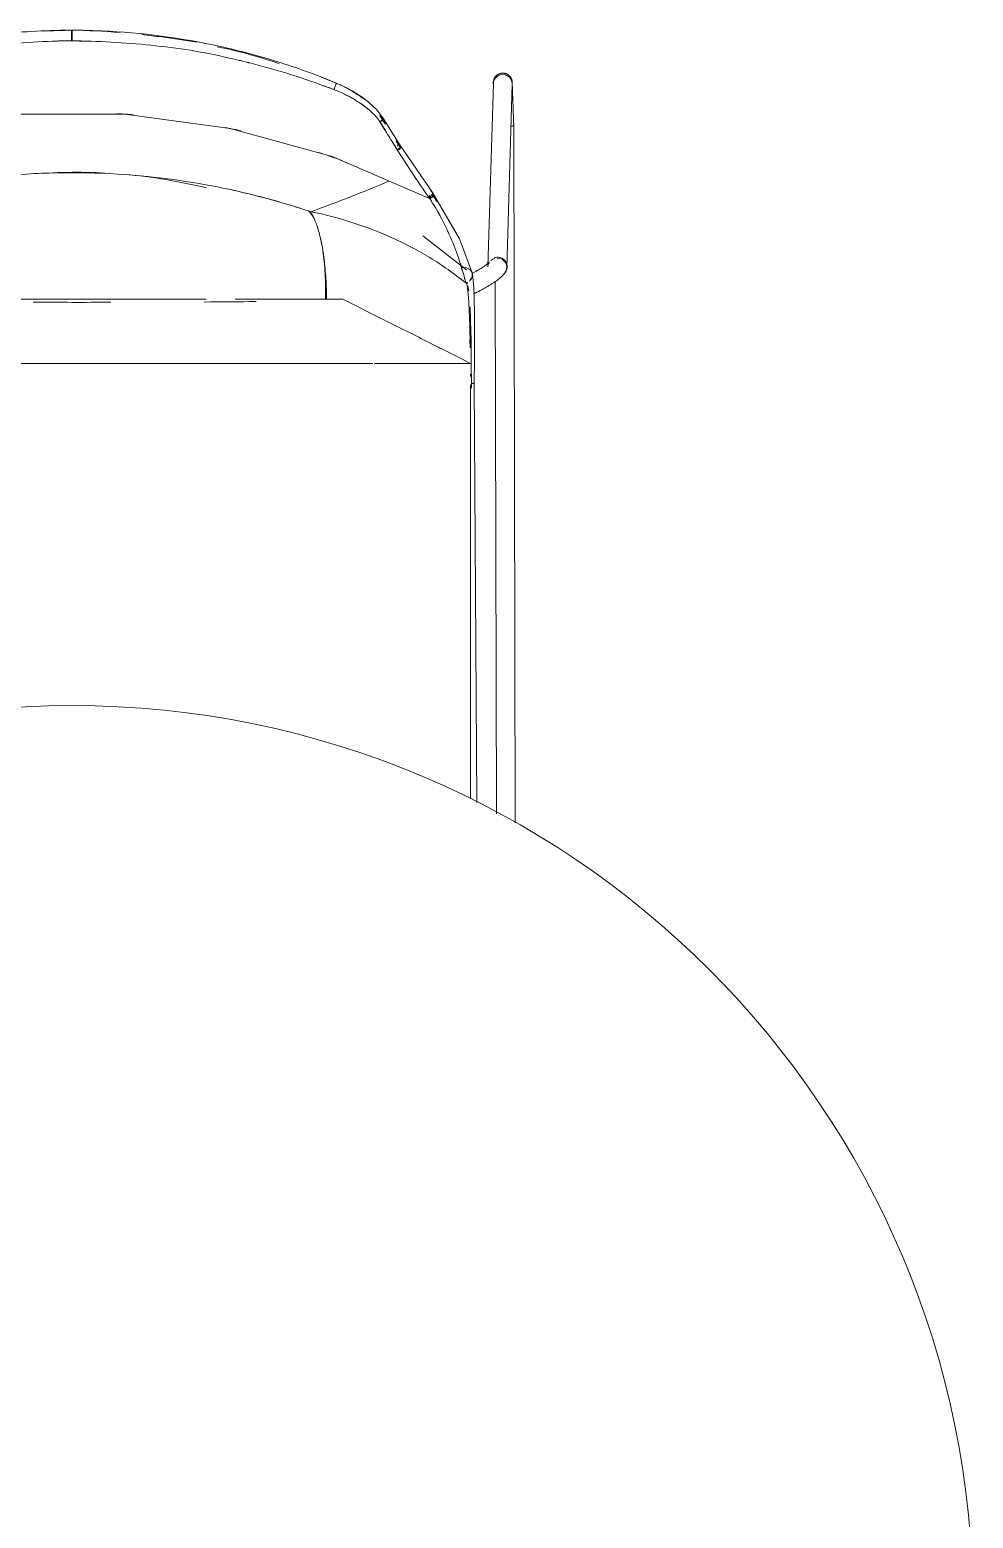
# Model space of a CAD drawing. Header units: millimetres. Extents: x 155927 to 317870, y -36033 to 97293.
# Drawn here: x 193253 to 193802, y 30723 to 31590 of the extents above; entities that cross this region are included whole.
import ezdxf

# ---------------------------------------------------------------- set-up
doc = ezdxf.new("R2010")
doc.units = ezdxf.units.MM
doc.header["$MEASUREMENT"] = 0
doc.layers.add('I-FURN', color=8, linetype='CONTINUOUS', lineweight=9)

msp = doc.modelspace()

# ---------------------------------------------------------------- linework, layer by layer
at = {"layer": 'I-FURN'}
for p, q in [((193277.21, 31589.25), (193277.21, 31589.36)), ((193277.21, 31588.94), (193277.21, 31589.25)), ((193277.21, 31588.45), (193277.21, 31588.94)), ((193277.21, 31587.81), (193277.21, 31588.45)), ((193277.21, 31587.05), (193277.21, 31587.81)), ((193277.67, 31589.36), (193277.67, 31589.25)), ((193277.67, 31589.25), (193277.67, 31588.94)), ((193277.67, 31588.94), (193277.67, 31588.45)), ((193277.67, 31588.45), (193277.67, 31587.81)), ((193277.67, 31587.81), (193277.67, 31587.05)), ((193277.21, 31586.25), (193277.21, 31587.05)), ((193277.21, 31585.44), (193277.21, 31586.25)), ((193277.21, 31584.69), (193277.21, 31585.44)), ((193277.21, 31584.05), (193277.21, 31584.69)), ((193277.22, 31583.55), (193277.21, 31584.05)), ((193277.22, 31583.24), (193277.22, 31583.55)), ((193277.67, 31587.05), (193277.67, 31586.25)), ((193277.67, 31586.25), (193277.67, 31585.44)), ((193277.67, 31585.44), (193277.67, 31584.69)), ((193277.67, 31584.69), (193277.67, 31584.05)), ((193277.67, 31584.05), (193277.67, 31583.55)), ((193277.67, 31583.55), (193277.67, 31583.24)), ((193523.42, 31561.2), (193523.52, 31561.39)), ((193523.52, 31561.39), (193523.63, 31561.59)), ((193523.63, 31561.59), (193523.74, 31561.78)), ((193523.65, 31560.84), (193524.52, 31561.95)), ((193523.74, 31561.78), (193523.86, 31561.96)), ((193523.86, 31561.96), (193523.99, 31562.14)), ((193523.99, 31562.14), (193524.13, 31562.31)), ((193524.13, 31562.31), (193524.27, 31562.48)), ((193524.27, 31562.48), (193524.42, 31562.64)), ((193524.42, 31562.64), (193524.57, 31562.8)), ((193524.52, 31561.95), (193525.66, 31562.81)), ((193524.57, 31562.8), (193524.74, 31562.95)), ((193524.74, 31562.95), (193524.9, 31563.09)), ((193524.9, 31563.09), (193525.08, 31563.23)), ((193525.08, 31563.23), (193525.25, 31563.35)), ((193525.25, 31563.35), (193525.44, 31563.48)), ((193525.44, 31563.48), (193525.63, 31563.59)), ((193525.63, 31563.59), (193525.82, 31563.7)), ((193525.66, 31562.81), (193526.98, 31563.35)), ((193525.82, 31563.7), (193526.01, 31563.8)), ((193526.01, 31563.8), (193526.21, 31563.89)), ((193526.21, 31563.89), (193526.42, 31563.97)), ((193526.42, 31563.97), (193526.62, 31564.05)), ((193526.62, 31564.05), (193526.83, 31564.11)), ((193526.83, 31564.11), (193527.05, 31564.17)), ((193526.98, 31563.35), (193528.41, 31563.53)), ((193527.05, 31564.17), (193527.26, 31564.22)), ((193527.26, 31564.22), (193527.48, 31564.26)), ((193527.48, 31564.26), (193527.69, 31564.29)), ((193527.69, 31564.29), (193527.91, 31564.32)), ((193527.91, 31564.32), (193528.13, 31564.33)), ((193528.13, 31564.33), (193528.35, 31564.34)), ((193528.35, 31564.34), (193528.38, 31564.34)), ((193528.38, 31564.34), (193528.6, 31564.33)), ((193528.41, 31563.53), (193529.83, 31563.36)), ((193528.6, 31564.33), (193528.82, 31564.32)), ((193528.82, 31564.32), (193529.04, 31564.3)), ((193529.04, 31564.3), (193529.25, 31564.27)), ((193529.25, 31564.27), (193529.47, 31564.23)), ((193529.47, 31564.23), (193529.69, 31564.18)), ((193529.69, 31564.18), (193529.9, 31564.13)), ((193529.83, 31563.36), (193531.16, 31562.83)), ((193529.9, 31564.13), (193530.11, 31564.06)), ((193530.11, 31564.06), (193530.32, 31563.99)), ((193530.32, 31563.99), (193530.52, 31563.91)), ((193530.52, 31563.91), (193530.72, 31563.82)), ((193530.72, 31563.82), (193530.92, 31563.72)), ((193530.92, 31563.72), (193531.11, 31563.62)), ((193531.11, 31563.62), (193531.3, 31563.51)), ((193531.16, 31562.83), (193532.3, 31561.98)), ((193531.3, 31563.51), (193531.49, 31563.39)), ((193531.49, 31563.39), (193531.66, 31563.26)), ((193531.66, 31563.26), (193531.84, 31563.12)), ((193531.84, 31563.12), (193532.01, 31562.98)), ((193532.01, 31562.98), (193532.17, 31562.83)), ((193532.17, 31562.83), (193532.33, 31562.68)), ((193532.3, 31561.98), (193533.17, 31560.87)), ((193532.33, 31562.68), (193532.48, 31562.52)), ((193532.48, 31562.52), (193532.62, 31562.35)), ((193532.62, 31562.35), (193532.76, 31562.18)), ((193532.76, 31562.18), (193532.89, 31562)), ((193532.89, 31562), (193533.01, 31561.82)), ((193533.01, 31561.82), (193533.13, 31561.63)), ((193533.13, 31561.63), (193533.24, 31561.44)), ((193533.24, 31561.44), (193533.34, 31561.25)), ((193430.06, 31554.8), (193430.1, 31554.9)), ((193430.1, 31554.9), (193430.19, 31555.11)), ((193430.19, 31555.11), (193430.31, 31555.42)), ((193430.31, 31555.42), (193430.46, 31555.79)), ((193430.46, 31555.79), (193430.63, 31556.22)), ((193430.63, 31556.22), (193430.81, 31556.68)), ((193430.81, 31556.68), (193430.98, 31557.13)), ((193430.98, 31557.13), (193431.15, 31557.56)), ((193431.15, 31557.56), (193431.3, 31557.93)), ((193431.3, 31557.93), (193431.41, 31558.23)), ((193431.41, 31558.23), (193431.49, 31558.43)), ((193431.49, 31558.43), (193431.53, 31558.52)), ((193436.51, 31556.24), (193441.32, 31553.62)), ((193441.32, 31553.62), (193445.94, 31550.67)), ((193522.92, 31558.32), (193519.74, 31451.49)), ((193522.89, 31558.86), (193522.9, 31559.08)), ((193522.9, 31558.64), (193522.89, 31558.86)), ((193522.9, 31559.08), (193522.91, 31559.3)), ((193522.9, 31558.62), (193522.9, 31558.64)), ((193522.9, 31558.64), (193522.9, 31558.62)), ((193522.9, 31558.56), (193522.9, 31558.62)), ((193522.9, 31558.62), (193522.9, 31558.55)), ((193522.9, 31558.46), (193522.9, 31558.56)), ((193522.9, 31558.55), (193522.9, 31558.45)), ((193522.91, 31558.31), (193522.9, 31558.46)), ((193522.9, 31558.45), (193522.91, 31558.3)), ((193522.91, 31559.3), (193522.93, 31559.52)), ((193522.91, 31558.13), (193522.91, 31558.31)), ((193522.91, 31558.3), (193522.92, 31558.11)), ((193522.92, 31557.9), (193522.91, 31558.13)), ((193522.92, 31558.15), (193523.1, 31559.54)), ((193522.92, 31558.11), (193522.92, 31557.97)), ((193522.93, 31557.63), (193522.92, 31557.9)), ((193522.93, 31559.52), (193522.97, 31559.73)), ((193522.94, 31557.32), (193522.93, 31557.63)), ((193522.96, 31556.96), (193522.94, 31557.32)), ((193522.97, 31556.57), (193522.96, 31556.96)), ((193522.97, 31559.73), (193523.01, 31559.95)), ((193522.99, 31556.14), (193522.97, 31556.57)), ((193523.01, 31559.95), (193523.05, 31560.16)), ((193523.05, 31560.16), (193523.11, 31560.38)), ((193523.1, 31559.54), (193523.65, 31560.84)), ((193523.11, 31560.38), (193523.18, 31560.59)), ((193523.18, 31560.59), (193523.25, 31560.79)), ((193523.25, 31560.79), (193523.33, 31561)), ((193523.33, 31561), (193523.42, 31561.2)), ((193530.74, 31451.16), (193533.91, 31558.03)), ((193533.17, 31560.87), (193533.73, 31559.58)), ((193533.34, 31561.25), (193533.43, 31561.05)), ((193533.43, 31561.05), (193533.51, 31560.84)), ((193533.51, 31560.84), (193533.59, 31560.64)), ((193533.59, 31560.64), (193533.66, 31560.43)), ((193533.66, 31560.43), (193533.72, 31560.22)), ((193533.72, 31560.22), (193533.77, 31560)), ((193533.73, 31559.58), (193533.92, 31558.19)), ((193533.77, 31560), (193533.81, 31559.79)), ((193533.81, 31559.79), (193533.84, 31559.57)), ((193533.84, 31559.57), (193533.87, 31559.35)), ((193533.87, 31559.35), (193533.88, 31559.13)), ((193533.88, 31559.13), (193533.89, 31559.04)), ((193533.89, 31559.03), (193533.89, 31559.04)), ((193533.89, 31559.04), (193533.89, 31559.02)), ((193533.89, 31558.98), (193533.89, 31559.03)), ((193533.89, 31559.02), (193533.89, 31558.95)), ((193533.89, 31558.89), (193533.89, 31558.98)), ((193533.89, 31558.95), (193533.9, 31558.85)), ((193533.9, 31558.76), (193533.89, 31558.89)), ((193533.9, 31558.85), (193533.9, 31558.7)), ((193533.91, 31558.59), (193533.9, 31558.76)), ((193533.9, 31558.7), (193533.91, 31558.51)), ((193533.91, 31558.37), (193533.91, 31558.59)), ((193533.91, 31558.51), (193533.92, 31558.27)), ((193533.92, 31558.27), (193533.93, 31558)), ((193533.93, 31558), (193533.94, 31557.68)), ((193533.94, 31557.68), (193533.95, 31557.33)), ((193533.95, 31557.33), (193533.97, 31556.93)), ((193533.97, 31556.93), (193533.98, 31556.5)), ((193533.98, 31556.5), (193534, 31556.03)), ((193534, 31556.03), (193534.02, 31555.51)), ((193534.02, 31555.51), (193534.04, 31554.97)), ((193534.04, 31554.97), (193534.06, 31554.38)), ((193534.06, 31554.38), (193534.08, 31553.76)), ((193534.08, 31553.76), (193534.1, 31553.11)), ((193534.1, 31553.11), (193534.13, 31552.42)), ((193445.94, 31550.67), (193450.07, 31547.59)), ((193450.07, 31547.59), (193455.16, 31542.88)), ((193534.13, 31552.42), (193534.16, 31551.7)), ((193534.16, 31551.7), (193534.18, 31550.95)), ((193534.18, 31550.95), (193534.21, 31550.17)), ((193534.21, 31550.17), (193534.24, 31549.36)), ((193534.24, 31549.36), (193534.27, 31548.53)), ((193534.27, 31548.53), (193534.3, 31547.67)), ((193534.3, 31547.67), (193534.34, 31546.78)), ((193534.34, 31546.78), (193534.37, 31545.87)), ((193534.37, 31545.87), (193534.4, 31544.94)), ((193534.4, 31544.94), (193534.44, 31543.99)), ((193308.33, 31540.51), (193246.55, 31540.51)), ((193369.53, 31532.21), (193308.33, 31540.51)), ((193455.16, 31542.88), (193458.4, 31538.59)), ((193460.2, 31530.56), (193456.7, 31536.2)), ((193456.72, 31539.97), (193459.98, 31534.76)), ((193458.31, 31538.74), (193468.71, 31522.24)), ((193534.44, 31543.99), (193534.47, 31543.02)), ((193534.47, 31543.02), (193534.51, 31542.04)), ((193534.51, 31542.04), (193534.54, 31541.04)), ((193534.54, 31541.04), (193534.58, 31540.02)), ((193534.58, 31540.02), (193534.62, 31538.99)), ((193534.62, 31538.99), (193534.66, 31537.96)), ((193534.66, 31537.96), (193534.69, 31536.91)), ((193534.69, 31536.91), (193534.73, 31535.85)), ((193534.73, 31535.85), (193534.77, 31534.79)), ((193429, 31515.74), (193369.53, 31532.21)), ((193533.08, 31533.51), (193533.99, 31533.56)), ((193533.99, 31533.56), (193534.58, 31533.6)), ((193534.68, 31533.67), (193534.17, 31533.7)), ((193534.58, 31533.6), (193534.82, 31533.64)), ((193534.77, 31534.79), (193534.81, 31533.73)), ((193534.81, 31533.73), (193534.81, 31533.65)), ((193535.69, 31127.78), (193534.82, 31533.65)), ((193467.34, 31519.2), (193463.95, 31524.56)), ((193466.34, 31524.7), (193467.4, 31523.05)), ((193466.87, 31519.93), (193467.32, 31520.01)), ((193467.25, 31523.28), (193467.08, 31521.8)), ((193467.32, 31520.01), (193467.73, 31520.19)), ((193477.02, 31504.2), (193467.34, 31519.2)), ((193467.4, 31523.05), (193468.67, 31521.07)), ((193467.73, 31520.19), (193468.1, 31520.45)), ((193468.36, 31522.75), (193468.05, 31523.02)), ((193468.1, 31520.45), (193468.4, 31520.79)), ((193468.58, 31522.41), (193468.36, 31522.75)), ((193468.4, 31520.79), (193468.61, 31521.18)), ((193468.48, 31522.6), (193487.52, 31494.9)), ((193468.7, 31522.02), (193468.58, 31522.41)), ((193468.71, 31521.6), (193468.7, 31522.02)), ((193485.65, 31491.44), (193429, 31515.74)), ((193485.65, 31491.44), (193477.02, 31504.2)), ((193485.66, 31491.57), (193487.73, 31494.53)), ((193485.72, 31493.38), (193485.66, 31491.57)), ((193485.72, 31493.38), (193485.66, 31491.57)), ((193485.77, 31493.34), (193485.66, 31491.57)), ((193485.66, 31491.57), (193485.77, 31493.34)), ((193487.4, 31492.28), (193487.04, 31491.96)), ((193487.68, 31492.68), (193487.4, 31492.28)), ((193487.52, 31494.9), (193503.27, 31467.84)), ((193487.86, 31493.12), (193487.68, 31492.68)), ((193487.73, 31494.53), (193487.88, 31494.07)), ((193487.93, 31493.6), (193487.86, 31493.12)), ((193487.88, 31494.07), (193487.93, 31493.6)), ((193486.15, 31491.6), (193485.66, 31491.57)), ((193486.61, 31491.73), (193486.15, 31491.6)), ((193487.04, 31491.96), (193486.61, 31491.73)), ((193507.33, 31449.76), (193481.93, 31469.58)), ((193503.27, 31467.84), (193510.56, 31448.09)), ((193504.35, 31450.94), (193505.89, 31451.17)), ((193505.89, 31451.17), (193507.36, 31450.97)), ((193507.36, 31450.97), (193508.66, 31450.39)), ((193508.66, 31450.39), (193509.67, 31449.54)), ((193509.67, 31449.54), (193510.06, 31449.04)), ((193510.06, 31449.04), (193510.37, 31448.52)), ((193512.75, 31448.91), (193511.97, 31448.48)), ((193513.49, 31449.33), (193512.75, 31448.91)), ((193514.21, 31449.75), (193513.49, 31449.33)), ((193514.9, 31450.16), (193514.21, 31449.75)), ((193515.56, 31450.57), (193514.9, 31450.16)), ((193516.19, 31450.96), (193515.56, 31450.57)), ((193516.79, 31451.35), (193516.19, 31450.96)), ((193517.35, 31451.72), (193516.79, 31451.35)), ((193517.87, 31452.08), (193517.35, 31451.72)), ((193518.35, 31452.42), (193517.87, 31452.08)), ((193518.79, 31452.75), (193518.35, 31452.42)), ((193519.19, 31453.06), (193518.79, 31452.75)), ((193519.55, 31453.34), (193519.19, 31453.06)), ((193519.86, 31453.61), (193519.55, 31453.34)), ((193520.12, 31453.84), (193519.86, 31453.61)), ((193520.32, 31454.04), (193520.12, 31453.84)), ((193520.47, 31454.19), (193520.32, 31454.04)), ((193520.56, 31454.3), (193520.47, 31454.19)), ((193520.6, 31454.34), (193520.56, 31454.3)), ((193530.17, 31448.93), (193529.77, 31448.27)), ((193530.54, 31449.7), (193530.17, 31448.93)), ((193507.39, 31442.39), (193507.84, 31441.6)), ((193508.14, 31440.59), (193508.66, 31437.51)), ((193510.42, 31445.24), (193509.85, 31444.2)), ((193510.35, 31448.64), (193510.68, 31447.54)), ((193511.17, 31448.05), (193510.35, 31447.61)), ((193510.37, 31448.52), (193510.74, 31447.54)), ((193510.7, 31446.37), (193510.42, 31445.24)), ((193510.74, 31447.54), (193511.54, 31439.39)), ((193511.97, 31448.48), (193511.17, 31448.05)), ((193519.6, 31440.16), (193518.77, 31439.68)), ((193520.4, 31440.63), (193519.6, 31440.16)), ((193521.17, 31441.1), (193520.4, 31440.63)), ((193521.92, 31441.57), (193521.17, 31441.1)), ((193522.65, 31442.04), (193521.92, 31441.57)), ((193523.35, 31442.5), (193522.65, 31442.04)), ((193524.02, 31442.96), (193523.35, 31442.5)), ((193524.67, 31443.41), (193524.02, 31442.96)), ((193524.02, 31443.13), (193524.68, 31133.08)), ((193525.28, 31443.87), (193524.67, 31443.41)), ((193525.88, 31444.32), (193525.28, 31443.87)), ((193526.44, 31444.77), (193525.88, 31444.32)), ((193526.98, 31445.22), (193526.44, 31444.77)), ((193527.5, 31445.68), (193526.98, 31445.22)), ((193527.99, 31446.15), (193527.5, 31445.68)), ((193528.46, 31446.63), (193527.99, 31446.15)), ((193528.91, 31447.14), (193528.46, 31446.63)), ((193529.35, 31447.67), (193528.91, 31447.14)), ((193529.77, 31448.27), (193529.35, 31447.67)), ((193199.29, 31432.79), (193277.44, 31432.79)), ((193277.44, 31432.79), (193355.59, 31432.79)), ((193372.5, 31432.79), (193435.2, 31432.79)), ((193435.2, 31432.79), (193459.96, 31420.33)), ((193512.42, 31436.32), (193511.45, 31435.85)), ((193511.54, 31439.39), (193511.72, 31434.45)), ((193511.72, 31434.45), (193511.93, 31423.37)), ((193513.38, 31436.8), (193512.42, 31436.32)), ((193514.33, 31437.28), (193513.38, 31436.8)), ((193515.26, 31437.76), (193514.33, 31437.28)), ((193516.16, 31438.24), (193515.26, 31437.76)), ((193517.05, 31438.72), (193516.16, 31438.24)), ((193517.92, 31439.2), (193517.05, 31438.72)), ((193518.77, 31439.68), (193517.92, 31439.2)), ((193509.38, 31428.17), (193509.67, 31420.25)), ((193511.93, 31423.37), (193511.98, 31413.8)), ((193460.27, 31420.17), (193463.38, 31418.61)), ((193509.67, 31420.25), (193509.93, 31408.43)), ((193509.29, 31409.3), (193509.45, 31404.4)), ((193509.93, 31408.43), (193510.08, 31395.59)), ((193511.98, 31413.8), (193511.93, 31398.42)), ((193511.93, 31398.42), (193511.79, 31383.26)), ((193307.35, 31395.33), (193247.2, 31395.33)), ((193374.06, 31395.33), (193313.02, 31395.33)), ((193442.88, 31395.33), (193385.45, 31395.33)), ((193502.4, 31395.33), (193453.72, 31395.33)), ((193510.08, 31395.59), (193510.18, 31382.2)), ((193510.18, 31382.2), (193510.24, 31380.96)), ((193510.25, 31383.58), (193510.8, 31383.61)), ((193510.8, 31383.61), (193511.25, 31383.66)), ((193511.25, 31383.66), (193511.57, 31383.72)), ((193511.6, 31383.92), (193511.3, 31383.98)), ((193511.75, 31383.85), (193511.6, 31383.92)), ((193511.74, 31383.79), (193511.75, 31383.85)), ((193511.76, 31383.82), (193513.27, 31139.66))]:
    msp.add_line(p, q, dxfattribs=at)
msp.add_arc((193277.44, 30671.07), 525, 0, 180, dxfattribs=at)
for centre, major_axis, ratio, start_param, end_param in [((193525.46, 31451.81), (-5.08, 2.11), 0.969753, 4.250308, 5.491681), ((193525.24, 31451.32), (-5.5, 0.16), 0.969889, 5.790234, 6.052033), ((193525.24, 31451.32), (-5.5, 0.16), 0.969889, 5.004836, 5.478506), ((193525.24, 31451.32), (-5.5, 0.16), 0.969889, 2.648641, 4.743036), ((193525.46, 31451.81), (-5.08, 2.11), 0.969753, 3.920884, 4.182684), ((193525.46, 31451.81), (-5.08, 2.11), 0.969753, 2.873687, 3.920884)]:
    msp.add_ellipse(centre, major_axis=major_axis, ratio=ratio, start_param=start_param, end_param=end_param, dxfattribs=at)
for points, knots in [([(193430.06, 31559.14), (193419.3, 31563.56), (193397.51, 31571.44), (193352.63, 31583.42), (193303.58, 31589.87), (193251.32, 31589.3), (193208.08, 31584.09), (193165.63, 31574.22), (193138.27, 31564.67), (193124.82, 31559.14)], [0, 0, 0, 0, 0.111111, 0.222222, 0.444444, 0.583333, 0.722222, 0.861111, 1, 1, 1, 1]), ([(193318.07, 31586.86), (193322, 31586.43), (193332.74, 31585.06), (193343.49, 31583.54), (193350.27, 31582.39)], [0.2583607, 0.2583607, 0.2583607, 0.2583607, 0.3333333, 0.4634886, 0.4634886, 0.4634886, 0.4634886]), ([(193362.32, 31579.68), (193368.76, 31578.28), (193380.9, 31575.51), (193392.72, 31571.73), (193398.24, 31569.86)], [0.5416307, 0.5416307, 0.5416307, 0.5416307, 0.6666667, 0.7775097, 0.7775097, 0.7775097, 0.7775097]), ([(193385.86, 31569.05), (193384.04, 31569.53), (193380.41, 31570.45), (193376.78, 31571.37), (193374.97, 31571.82)], [0.29718056, 0.29718056, 0.29718056, 0.29718056, 0.33333333, 0.36907718, 0.36907718, 0.36907718, 0.36907718]), ([(193446.72, 31549.81), (193445.94, 31550.38), (193444.34, 31551.52), (193441.76, 31553.19), (193439.02, 31554.81), (193435.19, 31556.88), (193432.13, 31558.27), (193430.06, 31559.14)], [0.5, 0.5, 0.5, 0.5, 0.5833333, 0.6666667, 0.75, 0.8333333, 1, 1, 1, 1]), ([(193431.49, 31558.53), (193431.48, 31558.52), (193431.46, 31558.45), (193431.38, 31558.24), (193431.27, 31557.93), (193431.07, 31557.43), (193430.78, 31556.67), (193430.49, 31555.9), (193430.29, 31555.4), (193430.18, 31555.1), (193430.09, 31554.89), (193430.07, 31554.82), (193430.06, 31554.8)], [-1, -1, -1, -1, -0.916667, -0.833333, -0.75, -0.666667, -0.5, -0.333333, -0.25, -0.166667, -0.083333, 0, 0, 0, 0]), ([(193430.06, 31554.81), (193432.14, 31553.99), (193435.21, 31552.67), (193439.05, 31550.69), (193441.79, 31549.13), (193444.38, 31547.51), (193446.79, 31545.86), (193449.01, 31544.19), (193451.71, 31541.96), (193454.53, 31539.21), (193456.11, 31537.18), (193456.7, 31536.2)], [0, 0, 0, 0, 0.166667, 0.25, 0.333333, 0.416667, 0.5, 0.583333, 0.666667, 0.833333, 1, 1, 1, 1]), ([(193430.06, 31554.8), (193432.14, 31553.98), (193436.25, 31552.22), (193439.93, 31550.18), (193441.76, 31549.12)], [-0.9999135, -0.9999135, -0.9999135, -0.9999135, -0.8333333, -0.6666667, -0.6666667, -0.6666667, -0.6666667]), ([(193448.03, 31549.06), (193446.61, 31550.16), (193443.43, 31552.42), (193437.83, 31555.68), (193433.67, 31557.61), (193431.53, 31558.52)], [-0.4938391, -0.4938391, -0.4938391, -0.4938391, -0.3333333, -0.1666667, 0, 0, 0, 0]), ([(193456.64, 31536.28), (193456.93, 31536.28), (193457.37, 31536.39), (193457.88, 31536.72), (193458.18, 31537.05), (193458.4, 31537.43), (193458.52, 31537.83), (193458.52, 31538.1), (193458.5, 31538.23)], [-1, -1, -1, -1, -0.8333333, -0.75, -0.6666667, -0.5833333, -0.5, -0.4166667, -0.4166667, -0.4166667, -0.4166667]), ([(193458.55, 31538.14), (193458.57, 31538.01), (193458.57, 31537.61), (193458.33, 31537.08), (193457.92, 31536.64), (193457.54, 31536.4), (193457.12, 31536.24), (193456.83, 31536.21), (193456.69, 31536.21)], [-0.5833333, -0.5833333, -0.5833333, -0.5833333, -0.5, -0.3333333, -0.25, -0.1666667, -0.0833333, 0, 0, 0, 0]), ([(193456.69, 31536.2), (193458.49, 31533.28), (193462.03, 31527.58), (193465.43, 31522.2), (193467.1, 31519.57)], [0.0046069, 0.0046069, 0.0046069, 0.0046069, 0.5, 1, 1, 1, 1]), ([(193534.7, 31533.61), (193534.7, 31533.62), (193534.75, 31533.62), (193534.8, 31533.63), (193534.81, 31533.64), (193534.81, 31533.65)], [-0.55555556, -0.55555556, -0.55555556, -0.55555556, -0.54861111, -0.51388889, -0.48915497, -0.48915497, -0.48915497, -0.48915497]), ([(193468.83, 31520.83), (193468.78, 31520.69), (193468.64, 31520.43), (193468.35, 31520.08), (193467.85, 31519.73), (193467.4, 31519.59), (193467.1, 31519.57)], [-0.4166667, -0.4166667, -0.4166667, -0.4166667, -0.3333333, -0.25, -0.1666667, 0, 0, 0, 0]), ([(193416.62, 31483.62), (193405.41, 31487.38), (193382.77, 31493.97), (193336.46, 31503.5), (193277.45, 31508.3), (193218.43, 31503.5), (193172.13, 31493.98), (193149.48, 31487.38), (193138.27, 31483.62)], [0, 0, 0, 0, 0.125, 0.25, 0.5, 0.75, 0.875, 1, 1, 1, 1]), ([(193462.12, 31501.52), (193454.68, 31498.36), (193440.9, 31492.69), (193427.11, 31487.5), (193420.76, 31485.15)], [-0.9812423, -0.9812423, -0.9812423, -0.9812423, -0.5, -0.0894127, -0.0894127, -0.0894127, -0.0894127]), ([(193487.73, 31494.53), (193487.64, 31494.74), (193487.39, 31495.12), (193486.89, 31495.47), (193486.53, 31495.6), (193486.38, 31495.63)], [-1, -1, -1, -1, -0.7, -0.4, -0.2, -0.2, -0.2, -0.2]), ([(193415.23, 31484.14), (193416.07, 31483.48), (193417.3, 31482.01), (193418.46, 31479.81), (193418.84, 31478.98)], [0, 0, 0, 0, 0.1428571, 0.2159417, 0.2159417, 0.2159417, 0.2159417]), ([(193416.74, 31483.64), (193424.77, 31482.01), (193440.51, 31477.88), (193455.88, 31472.07), (193463.38, 31468.72)], [-1, -1, -1, -1, -0.75, -0.5033321, -0.5033321, -0.5033321, -0.5033321]), ([(193485.66, 31491.57), (193488.2, 31487.71), (193492.93, 31479.81), (193496.77, 31471.54), (193498.58, 31467.34)], [-0.9999613, -0.9999613, -0.9999613, -0.9999613, -0.75, -0.5, -0.5, -0.5, -0.5]), ([(193506.84, 31442.28), (193505.85, 31446.41), (193503.49, 31454.69), (193498.78, 31467.39), (193494, 31477.49), (193490.78, 31483.24), (193489.76, 31484.97)], [-1, -1, -1, -1, -0.75, -0.5, -0.25, -0.1405219, -0.1405219, -0.1405219, -0.1405219]), ([(193416.64, 31483.01), (193417.11, 31482.34), (193418.48, 31480.06), (193420.61, 31474.82), (193422.76, 31466.45), (193424.42, 31456.33), (193425.47, 31444.88), (193425.74, 31436.91), (193425.77, 31432.79)], [-0.9192182, -0.9192182, -0.9192182, -0.9192182, -0.8333333, -0.6666667, -0.5, -0.3333333, -0.1666667, 0, 0, 0, 0]), ([(193498.59, 31467.34), (193500.35, 31463.16), (193502.65, 31457.14), (193504.34, 31451.24), (193504.83, 31449.5)], [-0.4999815, -0.4999815, -0.4999815, -0.4999815, -0.25, -0.1451812, -0.1451812, -0.1451812, -0.1451812]), ([(193423.63, 31460.58), (193423.9, 31458.7), (193424.43, 31454.41), (193424.89, 31448.61), (193425.12, 31443.43), (193425.24, 31438.64), (193425.2, 31435.07), (193425.15, 31432.8)], [0.5892526, 0.5892526, 0.5892526, 0.5892526, 0.6785714, 0.7857143, 0.8392857, 0.8928571, 0.9851475, 0.9851475, 0.9851475, 0.9851475]), ([(193509.43, 31405.62), (193509.4, 31407.45), (193509.33, 31411.03), (193509.2, 31416.28), (193509.05, 31421.17), (193508.88, 31425.72), (193508.68, 31429.86), (193508.46, 31433.42), (193508.21, 31436.49), (193507.96, 31438.9), (193507.68, 31440.68), (193507.36, 31442.11), (193507.12, 31442.28), (193506.97, 31442.29)], [0.25, 0.25, 0.25, 0.25, 0.3125, 0.375, 0.4375, 0.5, 0.5625, 0.625, 0.6875, 0.75, 0.8125, 0.875, 0.9696726, 0.9696726, 0.9696726, 0.9696726]), ([(193509, 31443.31), (193509.15, 31443.43), (193509.66, 31443.91), (193510.32, 31444.89), (193510.67, 31446.19), (193510.64, 31447.06), (193510.58, 31447.44)], [-0.8461538, -0.8461538, -0.8461538, -0.8461538, -0.8076923, -0.7115385, -0.6153846, -0.5384615, -0.5384615, -0.5384615, -0.5384615]), ([(193300.02, 31430.9), (193292.5, 31430.89), (193277.4, 31430.87), (193262.42, 31430.91), (193254.94, 31430.94)], [-0.5757065, -0.5757065, -0.5757065, -0.5757065, -0.5, -0.4241652, -0.4241652, -0.4241652, -0.4241652]), ([(193460.27, 31420.17), (193462.36, 31419.12), (193466.54, 31417.02), (193472.83, 31413.85), (193479.09, 31410.7), (193485.3, 31407.57), (193491.45, 31404.48), (193499.59, 31400.38), (193505.62, 31397.35), (193509.62, 31395.33)], [-0.6666667, -0.6666667, -0.6666667, -0.6666667, -0.5833333, -0.5, -0.4166667, -0.3333333, -0.25, -0.1666667, -0.000257, -0.000257, -0.000257, -0.000257]), ([(193511.62, 31383.45), (193511.7, 31383.41), (193511.85, 31383.28), (193511.74, 31383.15), (193511.59, 31383.06)], [-0.7, -0.7, -0.7, -0.7, -0.6, -0.4, -0.4, -0.4, -0.4]), ([(193509.64, 31141.75), (193509.64, 31175.67), (193509.64, 31253.06), (193509.64, 31330.33), (193509.64, 31373.71)], [-0.8624165, -0.8624165, -0.8624165, -0.8624165, -0.5, -0.0351654, -0.0351654, -0.0351654, -0.0351654])]:
    msp.add_open_spline(points, degree=3, knots=knots, dxfattribs=at)
for points in [[(193260.63, 31588.8), (193266.31, 31589.1), (193271.99, 31589.29), (193277.67, 31589.36)], [(193277.21, 31589.36), (193286.66, 31589.24), (193296.11, 31588.8), (193305.52, 31588.05)], [(193272.01, 31583.1), (193256.53, 31582.9), (193241.12, 31581.63), (193225.7, 31579.97)], [(193269.67, 31583.08), (193274.33, 31583.16), (193278.99, 31583.14), (193283.64, 31583.04)], [(193277.67, 31583.13), (193275.8, 31583.13), (193273.93, 31583.12), (193272.06, 31583.1)], [(193282.82, 31583.1), (193280.95, 31583.12), (193279.08, 31583.13), (193277.22, 31583.13)], [(193329.18, 31579.96), (193313.81, 31581.86), (193298.35, 31582.72), (193282.87, 31583.04)], [(193374.94, 31571.78), (193359.91, 31575.32), (193344.7, 31578.5), (193329.34, 31579.95)], [(193374.94, 31571.79), (193378.6, 31570.93), (193382.26, 31570.05), (193385.89, 31569.08)], [(193430.06, 31554.8), (193415.57, 31560.35), (193400.84, 31565.11), (193385.88, 31569.05)], [(193422.79, 31561.9), (193425.23, 31560.99), (193427.66, 31560.04), (193430.09, 31559.09)], [(193423.59, 31557.23), (193425.75, 31556.44), (193427.91, 31555.63), (193430.06, 31554.81)], [(193430.1, 31559.09), (193430.56, 31558.9), (193431.03, 31558.72), (193431.49, 31558.53)], [(193441.77, 31549.11), (193445.31, 31546.99), (193448.78, 31544.66), (193450.98, 31542.51)], [(193313.04, 31540.16), (193310.05, 31540.39), (193307.05, 31540.59), (193304.05, 31540.77)], [(193460.02, 31534.66), (193459.05, 31536.21), (193458.07, 31537.78), (193457.08, 31539.38)], [(193375.92, 31530.75), (193372.89, 31531.43), (193369.84, 31532.07), (193366.79, 31532.68)], [(193534.76, 31533.66), (193534.71, 31533.67), (193534.56, 31533.68), (193534.32, 31533.69), (193534.16, 31533.7)], [(193434.85, 31513.39), (193430.38, 31515.05), (193425.88, 31516.63), (193421.36, 31518.14)], [(193467.4, 31523.04), (193467.01, 31523.64), (193466.63, 31524.24), (193466.24, 31524.85)], [(193467.41, 31523.03), (193467.84, 31522.37), (193468.27, 31521.7), (193468.7, 31521.04)], [(193468.28, 31522.67), (193468.39, 31522.59), (193468.6, 31522.41), (193468.82, 31522.07), (193468.9, 31521.8), (193468.93, 31521.67)], [(193255.34, 31505.82), (193270.06, 31506.56), (193284.92, 31507.09), (193299.58, 31506.01)], [(193308.23, 31505.29), (193324.31, 31504.16), (193340.06, 31501.18), (193355.74, 31497.64)], [(193367.78, 31496.95), (193382.47, 31493.86), (193396.96, 31489.89), (193411.27, 31485.4)], [(193486.45, 31495.63), (193486.62, 31495.58), (193486.96, 31495.44), (193487.38, 31495.11), (193487.69, 31494.68), (193487.87, 31494.17), (193487.92, 31493.63), (193487.81, 31493.09), (193487.57, 31492.59), (193487.2, 31492.15), (193486.74, 31491.83), (193486.22, 31491.62), (193485.85, 31491.57), (193485.66, 31491.57)], [(193487.18, 31493.86), (193488.15, 31492.45), (193489.09, 31491.02), (193490, 31489.58)], [(193416.74, 31483.64), (193418.06, 31484.15), (193419.38, 31484.66), (193420.7, 31485.18)], [(193487.93, 31488.02), (193487.19, 31489.21), (193486.43, 31490.4), (193485.66, 31491.57)], [(193420.35, 31475.15), (193420.56, 31474.55), (193420.76, 31473.92), (193420.95, 31473.26)], [(193422.33, 31467.8), (193422.64, 31466.4), (193422.92, 31464.92), (193423.18, 31463.38)], [(193463.68, 31468.58), (193471.28, 31465.17), (193486.17, 31457.4), (193500.09, 31447.65), (193506.84, 31442.28)], [(193504.93, 31449.46), (193505.63, 31447.06), (193506.27, 31444.67), (193506.84, 31442.28)], [(193506.83, 31442.28), (193507.23, 31442.36), (193507.62, 31442.49), (193507.98, 31442.67)], [(193384.78, 31431.32), (193374.72, 31431.23), (193364.59, 31431.15), (193354.44, 31431.08)], [(193307.28, 31395.33), (193309.2, 31395.33), (193311.11, 31395.33), (193313.03, 31395.33)], [(193374.07, 31395.33), (193377.87, 31395.33), (193381.65, 31395.33), (193385.42, 31395.33)], [(193442.89, 31395.33), (193446.17, 31395.33), (193449.45, 31395.33), (193452.72, 31395.33)], [(193509.62, 31395.33), (193507.04, 31395.33), (193504.43, 31395.33), (193501.7, 31395.33)], [(193509.63, 31387.79), (193509.63, 31388.22), (193509.63, 31388.65), (193509.62, 31389.07)], [(193509.64, 31382.91), (193509.64, 31378.82), (193509.64, 31374.72), (193509.64, 31370.63)], [(193509.64, 31246), (193509.64, 31242.82), (193509.64, 31239.65), (193509.64, 31236.47)]]:
    msp.add_open_spline(points, degree=3, dxfattribs=at)

doc.saveas('drawing.dxf')
